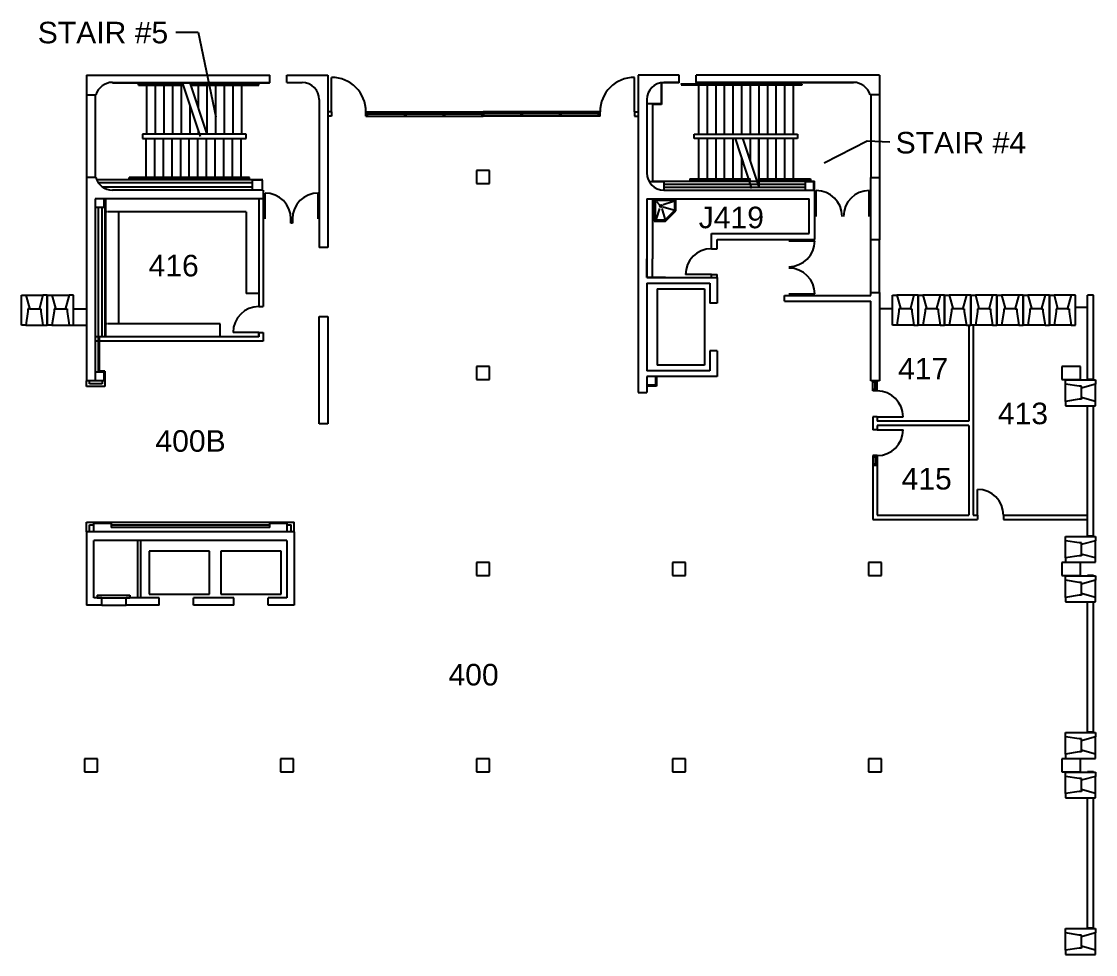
# Model space of a CAD drawing. Header units: inches. Extents: x -196 to 3068, y -5 to 2578.
# Drawn here: x 1573 to 3068, y 1274 to 2573 of the extents above; entities that cross this region are included whole.
import ezdxf

# ---------------------------------------------------------------- set-up
doc = ezdxf.new("R2010")
doc.units = ezdxf.units.IN
doc.header["$MEASUREMENT"] = 0
doc.linetypes.add('SCOT', pattern=[0.15, 0.1, -0.05])
doc.linetypes.add('SCOTT', pattern=[0.04, 0.02, -0.02])
for name, color, linetype in [('A-DOOR', 4, 'Continuous'), ('A-FLOR-HRAL', 4, 'Continuous'), ('A-FLOR-STRS', 4, 'Continuous'), ('A-FLOR-TEXT', 7, 'Continuous'), ('A-FURN', 3, 'Continuous'), ('A-GLAZ', 3, 'Continuous'), ('A-ROOF-OTLN', 6, 'Continuous'), ('A-WALL', 5, 'Continuous'), ('A-WALL-JAMB', 6, 'Continuous'), ('M-EQPM-EVTR', 4, 'Continuous'), ('P-SANR-EQPM', 5, 'Continuous'), ('S-COLS', 6, 'Continuous')]:
    doc.layers.add(name, color=color, linetype=linetype)
doc.styles.get("Standard").update_dxf_attribs({"font": 'arial.ttf'})

msp = doc.modelspace()

# ---------------------------------------------------------------- linework, layer by layer
at = {"layer": 'A-DOOR'}
for p, q in [((2004.3, 2446.7), (2004.3, 2494.7)), ((2426.3, 2446.7), (2426.3, 2494.7)), ((1911.8, 2297.7), (1911.8, 2333.7)), ((1985.8, 2297.7), (1985.8, 2333.7)), ((2679.3, 2301.2), (2679.3, 2337.2)), ((2753.3, 2301.2), (2753.3, 2337.2)), ((2641.3, 2267.2), (2677.3, 2267.2)), ((2533.3, 2220.2), (2497.3, 2220.2)), ((2641.3, 2193.2), (2677.3, 2193.2)), ((1903.3, 2139.7), (1867.3, 2139.7)), ((2764.3, 2022.2), (2800.3, 2022.2)), ((2764.3, 2004.2), (2800.3, 2004.2)), ((2904.1, 1885.2), (2904.1, 1921.2))]:
    msp.add_line(p, q, dxfattribs=at)
for centre, radius, start, end in [((2004.3, 2446.7), 48, 0, 90), ((2426.3, 2446.7), 48, 90, 180), ((1911.8, 2297.7), 36, 0, 90), ((1985.8, 2297.7), 36, 90, 180), ((2679.3, 2301.2), 36, 0, 90), ((2753.3, 2301.2), 36, 90, 180), ((2641.3, 2267.2), 36, 270, 0), ((2533.3, 2220.2), 36, 90, 180), ((2641.3, 2193.2), 36, 0, 90), ((1903.3, 2139.7), 36, 90, 180), ((2764.3, 2022.2), 36, 360, 90), ((2764.3, 2004.2), 36, 270, 0), ((2904.1, 1885.2), 36, 0, 90)]:
    msp.add_arc(centre, radius, start, end, dxfattribs=at)
at = {"layer": 'A-FLOR-HRAL'}
for p, q in [((1735.3, 2484), (1735.3, 2487)), ((1735.3, 2484), (1797.9, 2484)), ((1736.8, 2485.5), (1736.8, 2487)), ((1736.8, 2485.5), (1797.4, 2485.5)), ((1807.9, 2485.5), (1901.8, 2485.5)), ((1808.4, 2484), (1903.3, 2484)), ((1901.8, 2485.5), (1901.8, 2487)), ((1903.3, 2484), (1903.3, 2487)), ((2491.3, 2486.2), (2491.3, 2484.7)), ((2659.3, 2485.5), (2491.3, 2485.5)), ((2659.3, 2484), (2491.3, 2484)), ((2659.3, 2485.5), (2659.3, 2484)), ((1741.3, 2415.7), (1741.3, 2409.7)), ((1885.3, 2415.7), (1741.3, 2415.7)), ((1741.3, 2409.7), (1885.3, 2409.7)), ((1885.3, 2409.7), (1885.3, 2415.7)), ((2509.3, 2415.7), (2653.3, 2415.7)), ((2509.3, 2409.7), (2509.3, 2415.7)), ((2653.3, 2409.7), (2509.3, 2409.7)), ((2653.3, 2415.7), (2653.3, 2409.7)), ((1890.3, 2355.3), (1722.3, 2355.3)), ((1722.3, 2353.8), (1722.3, 2355.3)), ((1890.3, 2353.8), (1722.3, 2353.8)), ((1890.3, 2353.8), (1890.3, 2355.3)), ((2503.3, 2353.3), (2587.8, 2353.3)), ((2503.3, 2353.3), (2503.3, 2350.3)), ((2504.8, 2351.8), (2588.3, 2351.8)), ((2504.8, 2351.8), (2504.8, 2350.3)), ((2598.3, 2353.3), (2671.3, 2353.3)), ((2598.8, 2351.8), (2669.8, 2351.8)), ((2669.8, 2351.8), (2669.8, 2350.3)), ((2671.3, 2353.3), (2671.3, 2350.3))]:
    msp.add_line(p, q, dxfattribs=at)
at = {"layer": 'A-FLOR-STRS'}
for p, q in [((1747.3, 2415.7), (1747.3, 2487.7)), ((1759.3, 2415.7), (1759.3, 2487.7)), ((1771.3, 2415.7), (1771.3, 2487.7)), ((1783.3, 2415.7), (1783.3, 2487.7)), ((1795.3, 2415.7), (1795.3, 2487.7)), ((1821.8, 2412.5), (1796.9, 2487.7)), ((1831.3, 2415.7), (1807.5, 2487.3)), ((1819.3, 2451.9), (1819.3, 2487.7)), ((1831.3, 2415.7), (1831.3, 2487.7)), ((1843.3, 2415.7), (1843.3, 2487.7)), ((1855.3, 2415.7), (1855.3, 2487.7)), ((1867.3, 2415.7), (1867.3, 2487.7)), ((1879.3, 2415.7), (1879.3, 2487.7)), ((2515.3, 2487.7), (2515.3, 2415.7)), ((2527.3, 2487.7), (2527.3, 2415.7)), ((2539.3, 2487.7), (2539.3, 2415.7)), ((2551.3, 2487.7), (2551.3, 2415.7)), ((2563.3, 2487.7), (2563.3, 2415.7)), ((2575.3, 2487.7), (2575.3, 2415.7)), ((2587.3, 2487.7), (2587.3, 2415.7)), ((2599.3, 2487.7), (2599.3, 2415.7)), ((2611.3, 2487.7), (2611.3, 2415.7)), ((2623.3, 2487.7), (2623.3, 2415.7)), ((2635.3, 2487.7), (2635.3, 2415.7)), ((2647.3, 2487.7), (2647.3, 2415.7)), ((1807.3, 2415.7), (1807.3, 2456.3)), ((1746.3, 2352.3), (1746.3, 2409.7)), ((1758.3, 2352.3), (1758.3, 2409.7)), ((1770.3, 2352.3), (1770.3, 2409.7)), ((1782.3, 2352.3), (1782.3, 2409.7)), ((1794.3, 2352.3), (1794.3, 2409.7)), ((1806.3, 2352.3), (1806.3, 2409.7)), ((1818.3, 2352.3), (1818.3, 2409.7)), ((1819.3, 2415.7), (1819.3, 2420.1)), ((1830.3, 2352.3), (1830.3, 2409.7)), ((1842.3, 2352.3), (1842.3, 2409.7)), ((1854.3, 2352.3), (1854.3, 2409.7)), ((1866.3, 2352.3), (1866.3, 2409.7)), ((1878.3, 2352.3), (1878.3, 2409.7)), ((2515.3, 2409.7), (2515.3, 2350.3)), ((2527.3, 2409.7), (2527.3, 2350.3)), ((2539.3, 2409.7), (2539.3, 2350.3)), ((2551.3, 2409.7), (2551.3, 2350.3)), ((2563.3, 2409.7), (2563.3, 2350.3)), ((2589.8, 2340), (2566.7, 2409.7)), ((2599.3, 2343.2), (2577.1, 2409.9)), ((2587.3, 2409.7), (2587.3, 2379.3)), ((2599.3, 2409.7), (2599.3, 2343.2)), ((2599.3, 2343.2), (2599.3, 2408.8)), ((2611.3, 2409.7), (2611.3, 2350.3)), ((2623.3, 2409.7), (2623.3, 2350.3)), ((2635.3, 2409.7), (2635.3, 2350.3)), ((2647.3, 2409.7), (2647.3, 2350.3)), ((2575.3, 2383.7), (2575.3, 2350.3))]:
    msp.add_line(p, q, dxfattribs=at)
at = {"layer": 'A-FLOR-TEXT'}
for p, q in [((1787.5, 2557.8), (1818.6, 2557.8)), ((1818.6, 2557.8), (1843.2, 2439.8)), ((2750.2, 2405.8), (2690.4, 2375.2)), ((2781.8, 2404.7), (2750.2, 2405.8))]:
    msp.add_line(p, q, dxfattribs=at)
at = {"layer": 'A-FURN', "linetype": 'Continuous'}
msp.add_line((1689.5, 2325.2), (1689.5, 2133.2), dxfattribs=at)
at = {"layer": 'A-FURN', "linetype": 'SCOT'}
for p, q in [((1711.3, 2307.7), (1689.5, 2307.7)), ((1711.3, 2151.7), (1689.5, 2151.7))]:
    msp.add_line(p, q, dxfattribs=at)
at = {"layer": 'A-FURN'}
for p, q in [((1722.2, 2307.7), (1693.3, 2307.7)), ((1707.5, 2307.2), (1707.5, 2151.2)), ((1885.3, 2307.7), (1711.3, 2307.7)), ((1885.3, 2307.7), (1885.3, 2193.7)), ((1903.3, 2193.7), (1885.3, 2193.7)), ((1722.2, 2151.7), (1693.3, 2151.7)), ((1849.3, 2151.7), (1711.3, 2151.7)), ((1849.3, 2133.7), (1849.3, 2151.7))]:
    msp.add_line(p, q, dxfattribs=at)
at = {"layer": 'A-GLAZ'}
for p, q in [((1663.3, 2470.2), (1663.3, 2355.2)), ((1675.3, 2470.2), (1675.3, 2355.2)), ((2755.3, 2470.2), (2755.3, 2355.2)), ((2767.3, 2470.2), (2767.3, 2355.2)), ((2052.3, 2446.7), (2215.3, 2446.7)), ((2052.3, 2444), (2215.3, 2444)), ((2052.3, 2440.7), (2215.3, 2440.7)), ((2378.3, 2446.7), (2215.3, 2446.7)), ((2378.3, 2444), (2215.3, 2444)), ((2378.3, 2440.7), (2215.3, 2440.7)), ((2755.3, 2195.3), (2755.3, 2268.7)), ((2767.3, 2195.3), (2767.3, 2268.7)), ((1583.5, 2172.4), (1597.5, 2172.4)), ((1620, 2172.4), (1634, 2172.4)), ((2785.5, 2172.4), (2767.3, 2172.4)), ((2810.5, 2172.4), (2796.5, 2172.4)), ((2847, 2172.4), (2833, 2172.4)), ((2883.5, 2172.4), (2869.5, 2172.4)), ((2920, 2172.4), (2906, 2172.4)), ((2956.5, 2172.4), (2942.5, 2172.4)), ((2993, 2172.4), (2979, 2172.4)), ((3029.5, 2172.4), (3015.5, 2172.4)), ((3057.3, 2174.5), (3040.5, 2174.5)), ((2758.3, 2060.2), (2758.3, 2070.2)), ((2761.3, 2060.2), (2761.3, 2070.2)), ((2764.3, 2060.2), (2764.3, 2070.2)), ((3049, 2048.7), (3049, 2062.7)), ((2758.3, 1966.2), (2758.3, 1956.2)), ((2761.3, 1966.2), (2761.3, 1956.2)), ((2764.3, 1966.2), (2764.3, 1956.2)), ((3049, 1830.7), (3049, 1844.7)), ((3049, 1775.7), (3049, 1789.7)), ((3049, 1557.7), (3049, 1571.7)), ((3049, 1502.7), (3049, 1516.7)), ((3049, 1284.7), (3049, 1298.7))]:
    msp.add_line(p, q, dxfattribs=at)
at = {"layer": 'A-ROOF-OTLN'}
msp.add_line((1684.3, 1760.2), (1718.3, 1760.2), dxfattribs=at)
at = {"layer": 'A-WALL'}
for p, q in [((1663.3, 2497.7), (1663.3, 2470.2)), ((1663.3, 2497.7), (1918.3, 2497.7)), ((1699.3, 2487.7), (1918.3, 2487.7)), ((1699.3, 2487.7), (1699.3, 2487)), ((1699.3, 2487), (1917.8, 2487)), ((1917.8, 2487.7), (1917.8, 2487)), ((1918.3, 2487.7), (1918.3, 2497.7)), ((1942.3, 2497.7), (1999.3, 2497.7)), ((1942.3, 2487.7), (1942.3, 2497.7)), ((1942.3, 2487.7), (1963.3, 2487.7)), ((1999.3, 2497.7), (1999.3, 2257.7)), ((2488.3, 2497.7), (2431.3, 2497.7)), ((2431.3, 2497.7), (2431.3, 2056.2)), ((2463.3, 2487.3), (2463.3, 2457.7)), ((2463.9, 2486.8), (2463.9, 2457)), ((2488.3, 2487.7), (2467.3, 2487.7)), ((2467.3, 2487.7), (2477.3, 2487.7)), ((2487.8, 2487), (2467.3, 2487)), ((2487.8, 2487.7), (2487.8, 2487)), ((2488.3, 2487.7), (2488.3, 2497.7)), ((2512.3, 2487.7), (2512.3, 2497.7)), ((2767.3, 2497.7), (2512.3, 2497.7)), ((2731.3, 2487.7), (2512.3, 2487.7)), ((2512.8, 2487), (2512.8, 2487.7)), ((2731.3, 2487), (2512.8, 2487)), ((2731.3, 2487), (2731.3, 2487.7)), ((2767.3, 2497.7), (2767.3, 2470.2)), ((1663.3, 2470.2), (1676.2, 2470.2)), ((2767.3, 2470.2), (2754.4, 2470.2)), ((1987.3, 2463.7), (1987.3, 2257.7)), ((2443.3, 2463.7), (2443.3, 2361.7)), ((2463.3, 2457.7), (2443.3, 2457.7)), ((2451.3, 2457.7), (2451.3, 2349.7)), ((2463.9, 2457), (2451.9, 2457)), ((1663.3, 2355.2), (1663.3, 2072.2)), ((1676.2, 2355.2), (1663.3, 2355.2)), ((1908.8, 2352.3), (1677.2, 2352.3)), ((1908.2, 2351.7), (1894.2, 2351.7)), ((1894.2, 2337.7), (1894.2, 2351.7)), ((1908.2, 2337.7), (1908.2, 2351.7)), ((2446.5, 2349.7), (2467.3, 2349.7)), ((2452.8, 2350.3), (2676.8, 2350.3)), ((2467.3, 2349.7), (2467.3, 2337.7)), ((2664.2, 2349.7), (2676.2, 2349.7)), ((2664.2, 2337.7), (2664.2, 2349.7)), ((2676.2, 2337.7), (2676.2, 2349.7)), ((2676.8, 2337.7), (2676.8, 2350.3)), ((2755.3, 2268.7), (2755.3, 2355.2)), ((2755.3, 2355.2), (2767.3, 2355.2)), ((2767.3, 2355.2), (2767.3, 2268.7)), ((1894.2, 2348), (1679.5, 2348)), ((1894.2, 2341.7), (1686, 2341.7)), ((1909.3, 2337.7), (1699.3, 2337.7)), ((1909.3, 2337.7), (1909.3, 2325.7)), ((2467.3, 2346), (2664.2, 2346)), ((2467.3, 2341.7), (2664.2, 2341.7)), ((2467.3, 2337.7), (2677.3, 2337.7)), ((2677.3, 2269.2), (2677.3, 2337.7)), ((1675.3, 2325.7), (1675.3, 2072.2)), ((1909.3, 2325.7), (1675.3, 2325.7)), ((1687.3, 2325.7), (1687.3, 2313.7)), ((1688.8, 2325.7), (1688.8, 2133.7)), ((1903.3, 2325.7), (1903.3, 2175.7)), ((1909.3, 2325.7), (1909.3, 2175.7)), ((2443.3, 2325.7), (2443.3, 2216.2)), ((2443.3, 2325.7), (2669.3, 2325.7)), ((2451.3, 2325.7), (2451.3, 2242.2)), ((2669.3, 2277.2), (2669.3, 2325.7)), ((1687.3, 2313.7), (1675.3, 2313.7)), ((1679.3, 2313.7), (1679.3, 2084.2)), ((1684.5, 2313.7), (1684.5, 2133.7)), ((2533.3, 2277.2), (2669.3, 2277.2)), ((2533.3, 2256.2), (2533.3, 2277.2)), ((2541.3, 2269.2), (2677.3, 2269.2)), ((2541.3, 2256.2), (2541.3, 2269.2)), ((2767.3, 2268.7), (2755.3, 2268.7)), ((1999.3, 2257.7), (1987.3, 2257.7)), ((2533.3, 2256.2), (2541.3, 2256.2)), ((2443.3, 2216.2), (2443.3, 2242.2)), ((2451.3, 2216.2), (2451.3, 2242.2)), ((2443.3, 2216.2), (2541.3, 2216.2)), ((2469.3, 2216.2), (2443.3, 2216.2)), ((2533.3, 2216.2), (2533.3, 2220.2)), ((2533.3, 2220.2), (2541.3, 2220.2)), ((2541.3, 2216.2), (2541.3, 2220.2)), ((2541.3, 2216.2), (2541.3, 2180.2)), ((2443.3, 2208.2), (2443.3, 2086.2)), ((2443.3, 2208.2), (2531.3, 2208.2)), ((2531.3, 2208.2), (2531.3, 2180.2)), ((1572.5, 2191.7), (1578.5, 2191.7)), ((1572.5, 2149.7), (1572.5, 2191.7)), ((1578.5, 2191.7), (1583.5, 2173.4)), ((1578.5, 2191.7), (1602.5, 2191.7)), ((1602.5, 2191.7), (1597.5, 2173.4)), ((1608.5, 2191.7), (1602.5, 2191.7)), ((1608.5, 2149.7), (1608.5, 2191.7)), ((1609, 2191.7), (1615, 2191.7)), ((1609, 2149.7), (1609, 2191.7)), ((1615, 2191.7), (1620, 2173.4)), ((1615, 2191.7), (1639, 2191.7)), ((1639, 2191.7), (1634, 2173.4)), ((1645, 2191.7), (1639, 2191.7)), ((1645, 2149.7), (1645, 2191.7)), ((2635.3, 2183.2), (2635.3, 2191.2)), ((2635.3, 2191.2), (2755.3, 2191.2)), ((2755.3, 2191.2), (2755.3, 2195.3)), ((2755.3, 2195.3), (2767.3, 2195.3)), ((2767.3, 2195.3), (2767.3, 2072.2)), ((2785.5, 2191.7), (2791.5, 2191.7)), ((2785.5, 2149.7), (2785.5, 2191.7)), ((2815.5, 2191.7), (2791.5, 2191.7)), ((2791.5, 2191.7), (2796.5, 2173.4)), ((2815.5, 2191.7), (2810.5, 2173.4)), ((2821.5, 2191.7), (2815.5, 2191.7)), ((2821.5, 2149.7), (2821.5, 2191.7)), ((2822, 2191.7), (2828, 2191.7)), ((2822, 2149.7), (2822, 2191.7)), ((2852, 2191.7), (2828, 2191.7)), ((2828, 2191.7), (2833, 2173.4)), ((2852, 2191.7), (2847, 2173.4)), ((2858, 2191.7), (2852, 2191.7)), ((2858, 2149.7), (2858, 2191.7)), ((2858.5, 2191.7), (2864.5, 2191.7)), ((2858.5, 2149.7), (2858.5, 2191.7)), ((2888.5, 2191.7), (2864.5, 2191.7)), ((2864.5, 2191.7), (2869.5, 2173.4)), ((2888.5, 2191.7), (2883.5, 2173.4)), ((2894.5, 2191.7), (2888.5, 2191.7)), ((2894.5, 2149.7), (2894.5, 2191.7)), ((2895, 2191.7), (2901, 2191.7)), ((2895, 2149.7), (2895, 2191.7)), ((2925, 2191.7), (2901, 2191.7)), ((2901, 2191.7), (2906, 2173.4)), ((2925, 2191.7), (2920, 2173.4)), ((2931, 2191.7), (2925, 2191.7)), ((2931, 2149.7), (2931, 2191.7)), ((2931.5, 2191.7), (2937.5, 2191.7)), ((2931.5, 2149.7), (2931.5, 2191.7)), ((2961.5, 2191.7), (2937.5, 2191.7)), ((2937.5, 2191.7), (2942.5, 2173.4)), ((2961.5, 2191.7), (2956.5, 2173.4)), ((2967.5, 2191.7), (2961.5, 2191.7)), ((2967.5, 2149.7), (2967.5, 2191.7)), ((2968, 2191.7), (2974, 2191.7)), ((2968, 2149.7), (2968, 2191.7)), ((2998, 2191.7), (2974, 2191.7)), ((2974, 2191.7), (2979, 2173.4)), ((2998, 2191.7), (2993, 2173.4)), ((3004, 2191.7), (2998, 2191.7)), ((3004, 2149.7), (3004, 2191.7)), ((3004.5, 2149.7), (3004.5, 2191.7)), ((3004.5, 2191.7), (3010.5, 2191.7)), ((3010.5, 2191.7), (3015.5, 2173.4)), ((3034.5, 2191.7), (3010.5, 2191.7)), ((3034.5, 2191.7), (3029.5, 2173.4)), ((3040.5, 2191.7), (3034.5, 2191.7)), ((3040.5, 2149.7), (3040.5, 2191.7)), ((3065.3, 2191.7), (3057.3, 2191.7)), ((3057.3, 2074.2), (3057.3, 2191.7)), ((3065.3, 2074.2), (3065.3, 2191.7)), ((1581.5, 2169), (1578.5, 2149.7)), ((1583.5, 2172.4), (1581.5, 2172.4)), ((1581.5, 2172.4), (1581.5, 2169)), ((1583.5, 2173.4), (1583.5, 2172.4)), ((1597.5, 2173.4), (1597.5, 2172.4)), ((1597.5, 2172.4), (1599.5, 2172.4)), ((1599.5, 2172.4), (1599.5, 2169)), ((1599.5, 2169), (1602.5, 2149.7)), ((1618, 2169), (1615, 2149.7)), ((1620, 2172.4), (1618, 2172.4)), ((1618, 2172.4), (1618, 2169)), ((1620, 2173.4), (1620, 2172.4)), ((1634, 2173.4), (1634, 2172.4)), ((1634, 2172.4), (1636, 2172.4)), ((1636, 2172.4), (1636, 2169)), ((1636, 2169), (1639, 2149.7)), ((1645, 2172.4), (1663.3, 2172.4)), ((1903.3, 2175.7), (1909.3, 2175.7)), ((2541.3, 2180.2), (2531.3, 2180.2)), ((2635.3, 2183.2), (2755.3, 2183.2)), ((2755.3, 2072.2), (2755.3, 2183.2)), ((2794.5, 2169), (2791.5, 2149.7)), ((2796.5, 2172.4), (2794.5, 2172.4)), ((2794.5, 2172.4), (2794.5, 2169)), ((2796.5, 2173.4), (2796.5, 2172.4)), ((2810.5, 2173.4), (2810.5, 2172.4)), ((2810.5, 2172.4), (2812.5, 2172.4)), ((2812.5, 2172.4), (2812.5, 2169)), ((2812.5, 2169), (2815.5, 2149.7)), ((2831, 2169), (2828, 2149.7)), ((2833, 2172.4), (2831, 2172.4)), ((2831, 2172.4), (2831, 2169)), ((2833, 2173.4), (2833, 2172.4)), ((2847, 2173.4), (2847, 2172.4)), ((2847, 2172.4), (2849, 2172.4)), ((2849, 2172.4), (2849, 2169)), ((2849, 2169), (2852, 2149.7)), ((2867.5, 2169), (2864.5, 2149.7)), ((2869.5, 2172.4), (2867.5, 2172.4)), ((2867.5, 2172.4), (2867.5, 2169)), ((2869.5, 2173.4), (2869.5, 2172.4)), ((2883.5, 2173.4), (2883.5, 2172.4)), ((2883.5, 2172.4), (2885.5, 2172.4)), ((2885.5, 2172.4), (2885.5, 2169)), ((2885.5, 2169), (2888.5, 2149.7)), ((2904, 2169), (2901, 2149.7)), ((2906, 2172.4), (2904, 2172.4)), ((2904, 2172.4), (2904, 2169)), ((2906, 2173.4), (2906, 2172.4)), ((2920, 2173.4), (2920, 2172.4)), ((2920, 2172.4), (2922, 2172.4)), ((2922, 2172.4), (2922, 2169)), ((2922, 2169), (2925, 2149.7)), ((2940.5, 2169), (2937.5, 2149.7)), ((2942.5, 2172.4), (2940.5, 2172.4)), ((2940.5, 2172.4), (2940.5, 2169)), ((2942.5, 2173.4), (2942.5, 2172.4)), ((2956.5, 2173.4), (2956.5, 2172.4)), ((2956.5, 2172.4), (2958.5, 2172.4)), ((2958.5, 2172.4), (2958.5, 2169)), ((2958.5, 2169), (2961.5, 2149.7)), ((2977, 2169), (2974, 2149.7)), ((2979, 2172.4), (2977, 2172.4)), ((2977, 2172.4), (2977, 2169)), ((2979, 2173.4), (2979, 2172.4)), ((2993, 2173.4), (2993, 2172.4)), ((2993, 2172.4), (2995, 2172.4)), ((2995, 2172.4), (2995, 2169)), ((2995, 2169), (2998, 2149.7)), ((3013.5, 2169), (3010.5, 2149.7)), ((3013.5, 2172.4), (3013.5, 2169)), ((3015.5, 2172.4), (3013.5, 2172.4)), ((3015.5, 2173.4), (3015.5, 2172.4)), ((3029.5, 2173.4), (3029.5, 2172.4)), ((3029.5, 2172.4), (3031.5, 2172.4)), ((3031.5, 2172.4), (3031.5, 2169)), ((3031.5, 2169), (3034.5, 2149.7)), ((1987.3, 2012.2), (1987.3, 2161.7)), ((1987.3, 2161.7), (1999.3, 2161.7)), ((1999.3, 2161.7), (1999.3, 2012.2)), ((1578.5, 2149.7), (1572.5, 2149.7)), ((1578.5, 2149.7), (1602.5, 2149.7)), ((1602.5, 2149.7), (1608.5, 2149.7)), ((1615, 2149.7), (1609, 2149.7)), ((1615, 2149.7), (1639, 2149.7)), ((1639, 2149.7), (1645, 2149.7)), ((1645, 2149.7), (1663.3, 2149.7)), ((1903.3, 2139.7), (1903.3, 2133.7)), ((1903.3, 2139.7), (1909.3, 2139.7)), ((1903.3, 2133.7), (1903.3, 2139.7)), ((1909.3, 2139.7), (1909.3, 2127.7)), ((2791.5, 2149.7), (2785.5, 2149.7)), ((2815.5, 2149.7), (2791.5, 2149.7)), ((2815.5, 2149.7), (2821.5, 2149.7)), ((2828, 2149.7), (2822, 2149.7)), ((2852, 2149.7), (2828, 2149.7)), ((2852, 2149.7), (2858, 2149.7)), ((2864.5, 2149.7), (2858.5, 2149.7)), ((2888.5, 2149.7), (2864.5, 2149.7)), ((2888.5, 2149.7), (2894.5, 2149.7)), ((2892.1, 2149.7), (2892.1, 2016.2)), ((2901, 2149.7), (2895, 2149.7)), ((2898.1, 2149.7), (2898.1, 1885.2)), ((2925, 2149.7), (2901, 2149.7)), ((2925, 2149.7), (2931, 2149.7)), ((2937.5, 2149.7), (2931.5, 2149.7)), ((2961.5, 2149.7), (2937.5, 2149.7)), ((2961.5, 2149.7), (2967.5, 2149.7)), ((2974, 2149.7), (2968, 2149.7)), ((2998, 2149.7), (2974, 2149.7)), ((2998, 2149.7), (3004, 2149.7)), ((3010.5, 2149.7), (3004.5, 2149.7)), ((3034.5, 2149.7), (3010.5, 2149.7)), ((3034.5, 2149.7), (3040.5, 2149.7)), ((1903.3, 2133.7), (1680.8, 2133.7)), ((1680.8, 2133.7), (1680.8, 2085.7)), ((1909.3, 2127.7), (1680.8, 2127.7)), ((2541.3, 2114.2), (2531.3, 2114.2)), ((2531.3, 2114.2), (2531.3, 2086.2)), ((2541.3, 2114.2), (2541.3, 2078.2)), ((1687.3, 2084.2), (1675.3, 2084.2)), ((1688.8, 2085.7), (1680.8, 2085.7)), ((1687.3, 2084.2), (1687.3, 2072.2)), ((1688.8, 2085.7), (1688.8, 2064.2)), ((2531.3, 2086.2), (2443.3, 2086.2)), ((1687.3, 2072.2), (1663.3, 2072.2)), ((1663.3, 2064.2), (1663.3, 2072.2)), ((1688.8, 2064.2), (1663.3, 2064.2)), ((1667.3, 2068.2), (1667.3, 2072.2)), ((1684.8, 2068.2), (1667.3, 2068.2)), ((1684.8, 2072.2), (1684.8, 2068.2)), ((2443.3, 2078.2), (2443.3, 2056.2)), ((2541.3, 2078.2), (2443.3, 2078.2)), ((2455.3, 2066.2), (2443.3, 2066.2)), ((2456.8, 2064.7), (2443.3, 2064.7)), ((2455.3, 2078.2), (2455.3, 2066.2)), ((2456.8, 2078.2), (2456.8, 2064.7)), ((2767.3, 2072.2), (2755.3, 2072.2)), ((3026.3, 2067.7), (3026.3, 2073.7)), ((3026.3, 2073.7), (3068.3, 2073.7)), ((3045.6, 2064.7), (3026.3, 2067.7)), ((3026.3, 2043.7), (3026.3, 2067.7)), ((3049, 2064.7), (3045.6, 2064.7)), ((3049, 2062.7), (3049, 2064.7)), ((3068.3, 2067.7), (3050, 2062.7)), ((3065.3, 2074.2), (3057.3, 2074.2)), ((3068.3, 2073.7), (3068.3, 2067.7)), ((3068.3, 2043.7), (3068.3, 2067.7)), ((2431.3, 2056.2), (2443.3, 2056.2)), ((3050, 2062.7), (3049, 2062.7)), ((3045.6, 2046.7), (3026.3, 2043.7)), ((3026.3, 2043.7), (3026.3, 2037.7)), ((3026.3, 2037.7), (3068.3, 2037.7)), ((3049, 2046.7), (3045.6, 2046.7)), ((3049, 2048.7), (3049, 2046.7)), ((3050, 2048.7), (3049, 2048.7)), ((3068.3, 2043.7), (3050, 2048.7)), ((3057.3, 1856.2), (3057.3, 2037.2)), ((3065.3, 2037.2), (3057.3, 2037.2)), ((3065.3, 1856.2), (3065.3, 2037.2)), ((3068.3, 2037.7), (3068.3, 2043.7)), ((2764.3, 2022.2), (2758.3, 2022.2)), ((2758.3, 2022.2), (2758.3, 2004.2)), ((2764.3, 2022.2), (2764.3, 2016.2)), ((1999.3, 2012.2), (1987.3, 2012.2)), ((2892.1, 2016.2), (2764.3, 2016.2)), ((2764.3, 2010.2), (2764.3, 2004.2)), ((2892.1, 2010.2), (2764.3, 2010.2)), ((2892.1, 2010.2), (2892.1, 1885.2)), ((2764.3, 2004.2), (2758.3, 2004.2)), ((2758.3, 1954.2), (2758.3, 1879.2)), ((2764.3, 1954.2), (2764.3, 1885.2)), ((2764.3, 1885.2), (2892.1, 1885.2)), ((2898.1, 1885.2), (2904.1, 1885.2)), ((2904.1, 1885.2), (2904.1, 1879.2)), ((2940.1, 1885.2), (2940.1, 1879.2)), ((2940.1, 1885.2), (2954.1, 1885.2)), ((2954.1, 1885.2), (3057.3, 1885.2)), ((1663.3, 1862.2), (1663.3, 1875.7)), ((1663.3, 1875.7), (1952.3, 1875.7)), ((1667.3, 1862.2), (1667.3, 1871.7)), ((1667.3, 1871.7), (1673.3, 1871.7)), ((1673.3, 1862.2), (1673.3, 1874.2)), ((1673.3, 1874.2), (1697.3, 1874.2)), ((1697.3, 1874.2), (1697.3, 1868.2)), ((1697.3, 1871.7), (1918.3, 1871.7)), ((1918.3, 1868.2), (1918.3, 1874.2)), ((1918.3, 1874.2), (1942.3, 1874.2)), ((1942.3, 1874.2), (1942.3, 1862.2)), ((1942.3, 1871.7), (1948.3, 1871.7)), ((1948.3, 1862.2), (1948.3, 1871.7)), ((1952.3, 1862.2), (1952.3, 1875.7)), ((2758.3, 1879.2), (2904.1, 1879.2)), ((2940.1, 1879.2), (3057.3, 1879.2)), ((1952.3, 1862.2), (1663.3, 1862.2)), ((1663.3, 1862.2), (1663.3, 1760.2)), ((1918.3, 1868.2), (1697.3, 1868.2)), ((1952.3, 1862.2), (1952.3, 1760.2)), ((3026.3, 1855.7), (3068.3, 1855.7)), ((3026.3, 1849.7), (3026.3, 1855.7)), ((3065.3, 1856.2), (3057.3, 1856.2)), ((3068.3, 1855.7), (3068.3, 1849.7)), ((1673.3, 1770.2), (1673.3, 1850.2)), ((1942.3, 1850.2), (1673.3, 1850.2)), ((1734.3, 1850.2), (1734.3, 1770.2)), ((1738.3, 1850.2), (1738.3, 1770.2)), ((1942.3, 1850.2), (1942.3, 1770.2)), ((3026.3, 1825.7), (3026.3, 1849.7)), ((3045.6, 1846.7), (3026.3, 1849.7)), ((3049, 1846.7), (3045.6, 1846.7)), ((3049, 1844.7), (3049, 1846.7)), ((3050, 1844.7), (3049, 1844.7)), ((3068.3, 1849.7), (3050, 1844.7)), ((3068.3, 1825.7), (3068.3, 1849.7)), ((3045.6, 1828.7), (3026.3, 1825.7)), ((3026.3, 1825.7), (3026.3, 1819.7)), ((3049, 1828.7), (3045.6, 1828.7)), ((3050, 1830.7), (3049, 1830.7)), ((3049, 1830.7), (3049, 1828.7)), ((3068.3, 1825.7), (3050, 1830.7)), ((3068.3, 1819.7), (3068.3, 1825.7)), ((3026.3, 1819.7), (3068.3, 1819.7)), ((3026.3, 1800.7), (3068.3, 1800.7)), ((3026.3, 1794.7), (3026.3, 1800.7)), ((3065.3, 1801.2), (3057.3, 1801.2)), ((3068.3, 1800.7), (3068.3, 1794.7)), ((3026.3, 1770.7), (3026.3, 1794.7)), ((3045.6, 1791.7), (3026.3, 1794.7)), ((3049, 1791.7), (3045.6, 1791.7)), ((3049, 1789.7), (3049, 1791.7)), ((3050, 1789.7), (3049, 1789.7)), ((3068.3, 1794.7), (3050, 1789.7)), ((3068.3, 1770.7), (3068.3, 1794.7)), ((1684.3, 1770.2), (1673.3, 1770.2)), ((1678.1, 1773.9), (1723.3, 1773.9)), ((1678.1, 1773.9), (1678.1, 1770.2)), ((1678.1, 1770.2), (1723.3, 1770.2)), ((1684.3, 1760.2), (1684.3, 1770.2)), ((1764.3, 1770.2), (1718.3, 1770.2)), ((1718.3, 1760.2), (1718.3, 1770.2)), ((1723.3, 1773.9), (1723.3, 1770.2)), ((1764.3, 1760.2), (1764.3, 1770.2)), ((1868.3, 1770.2), (1812.3, 1770.2)), ((1812.3, 1760.2), (1812.3, 1770.2)), ((1868.3, 1760.2), (1868.3, 1770.2)), ((1942.3, 1770.2), (1916.3, 1770.2)), ((1916.3, 1760.2), (1916.3, 1770.2)), ((3045.6, 1773.7), (3026.3, 1770.7)), ((3026.3, 1770.7), (3026.3, 1764.7)), ((3049, 1773.7), (3045.6, 1773.7)), ((3050, 1775.7), (3049, 1775.7)), ((3049, 1775.7), (3049, 1773.7)), ((3068.3, 1770.7), (3050, 1775.7)), ((3068.3, 1764.7), (3068.3, 1770.7)), ((1684.3, 1760.2), (1663.3, 1760.2)), ((1764.3, 1760.2), (1718.3, 1760.2)), ((1868.3, 1760.2), (1812.3, 1760.2)), ((1952.3, 1760.2), (1916.3, 1760.2)), ((3026.3, 1764.7), (3068.3, 1764.7)), ((3065.3, 1764.2), (3057.3, 1764.2)), ((3057.3, 1583.2), (3057.3, 1764.2)), ((3065.3, 1583.2), (3065.3, 1764.2)), ((3026.3, 1576.7), (3026.3, 1582.7)), ((3026.3, 1582.7), (3068.3, 1582.7)), ((3045.6, 1573.7), (3026.3, 1576.7)), ((3026.3, 1552.7), (3026.3, 1576.7)), ((3049, 1573.7), (3045.6, 1573.7)), ((3049, 1571.7), (3049, 1573.7)), ((3050, 1571.7), (3049, 1571.7)), ((3068.3, 1576.7), (3050, 1571.7)), ((3065.3, 1583.2), (3057.3, 1583.2)), ((3068.3, 1582.7), (3068.3, 1576.7)), ((3068.3, 1552.7), (3068.3, 1576.7)), ((3045.6, 1555.7), (3026.3, 1552.7)), ((3049, 1555.7), (3045.6, 1555.7)), ((3049, 1557.7), (3049, 1555.7)), ((3050, 1557.7), (3049, 1557.7)), ((3068.3, 1552.7), (3050, 1557.7)), ((3026.3, 1552.7), (3026.3, 1546.7)), ((3026.3, 1546.7), (3068.3, 1546.7)), ((3068.3, 1546.7), (3068.3, 1552.7)), ((3026.3, 1527.7), (3068.3, 1527.7)), ((3026.3, 1521.7), (3026.3, 1527.7)), ((3065.3, 1528.2), (3057.3, 1528.2)), ((3068.3, 1527.7), (3068.3, 1521.7)), ((3026.3, 1497.7), (3026.3, 1521.7)), ((3045.6, 1518.7), (3026.3, 1521.7)), ((3049, 1518.7), (3045.6, 1518.7)), ((3049, 1516.7), (3049, 1518.7)), ((3050, 1516.7), (3049, 1516.7)), ((3068.3, 1521.7), (3050, 1516.7)), ((3068.3, 1497.7), (3068.3, 1521.7)), ((3045.6, 1500.7), (3026.3, 1497.7)), ((3026.3, 1497.7), (3026.3, 1491.7)), ((3049, 1500.7), (3045.6, 1500.7)), ((3050, 1502.7), (3049, 1502.7)), ((3049, 1502.7), (3049, 1500.7)), ((3068.3, 1497.7), (3050, 1502.7)), ((3068.3, 1491.7), (3068.3, 1497.7)), ((3026.3, 1491.7), (3068.3, 1491.7)), ((3065.3, 1491.2), (3057.3, 1491.2)), ((3057.3, 1310.2), (3057.3, 1491.2)), ((3065.3, 1310.2), (3065.3, 1491.2)), ((3026.3, 1303.7), (3026.3, 1309.7)), ((3026.3, 1309.7), (3068.3, 1309.7)), ((3045.6, 1300.7), (3026.3, 1303.7)), ((3026.3, 1279.7), (3026.3, 1303.7)), ((3068.3, 1303.7), (3050, 1298.7)), ((3065.3, 1310.2), (3057.3, 1310.2)), ((3068.3, 1309.7), (3068.3, 1303.7)), ((3068.3, 1279.7), (3068.3, 1303.7)), ((3049, 1300.7), (3045.6, 1300.7)), ((3049, 1298.7), (3049, 1300.7)), ((3050, 1298.7), (3049, 1298.7)), ((3045.6, 1282.7), (3026.3, 1279.7)), ((3026.3, 1279.7), (3026.3, 1273.7)), ((3026.3, 1273.7), (3068.3, 1273.7)), ((3049, 1282.7), (3045.6, 1282.7)), ((3049, 1284.7), (3049, 1282.7)), ((3050, 1284.7), (3049, 1284.7)), ((3068.3, 1279.7), (3050, 1284.7)), ((3068.3, 1273.7), (3068.3, 1279.7))]:
    msp.add_line(p, q, dxfattribs=at)
at = {"layer": 'A-WALL', "linetype": 'SCOTT'}
for p, q in [((1680.8, 2133.7), (1675.3, 2133.7)), ((1680.8, 2127.7), (1675.3, 2127.7))]:
    msp.add_line(p, q, dxfattribs=at)
at = {"layer": 'A-WALL'}
for centre, radius, start, end in [((1699.3, 2463.7), 24, 90, 164.2861), ((1963.3, 2463.7), 24, 0, 90), ((2467.3, 2463.7), 24, 90, 180), ((2467.3, 2463.7), 23.4, 90, 98.3017), ((2731.3, 2463.7), 24, 15.7139, 90), ((1699.3, 2361.7), 24, 195.7139, 270), ((2467.3, 2361.7), 24, 180, 270)]:
    msp.add_arc(centre, radius, start, end, dxfattribs=at)
at = {"layer": 'A-WALL-JAMB'}
for p, q in [((2004.3, 2446.7), (1999.3, 2446.7)), ((2004.3, 2440.7), (1999.3, 2440.7)), ((2004.3, 2446.7), (2004.3, 2440.7)), ((2052.3, 2440.7), (2052.3, 2446.7)), ((2054.3, 2440.7), (2054.3, 2446.7)), ((2106.3, 2440.7), (2106.3, 2446.7)), ((2108.3, 2440.7), (2108.3, 2446.7)), ((2160.3, 2440.7), (2160.3, 2446.7)), ((2162.3, 2440.7), (2162.3, 2446.7)), ((2214.3, 2440.7), (2214.3, 2446.7)), ((2216.3, 2440.7), (2216.3, 2446.7)), ((2268.3, 2440.7), (2268.3, 2446.7)), ((2270.3, 2440.7), (2270.3, 2446.7)), ((2322.3, 2440.7), (2322.3, 2446.7)), ((2324.3, 2440.7), (2324.3, 2446.7)), ((2376.3, 2440.7), (2376.3, 2446.7)), ((2378.3, 2440.7), (2378.3, 2446.7)), ((2426.3, 2446.7), (2431.3, 2446.7)), ((2426.3, 2446.7), (2426.3, 2440.7)), ((2426.3, 2440.7), (2431.3, 2440.7)), ((1947.6, 2297.4), (1949.8, 2297.4)), ((1947.6, 2291.7), (1947.6, 2297.4)), ((1949.8, 2291.7), (1947.6, 2291.7)), ((1949.8, 2297.4), (1949.8, 2291.7)), ((2758.3, 2070.2), (2758.3, 2072.2)), ((2764.3, 2070.2), (2758.3, 2070.2)), ((2764.3, 2070.2), (2764.3, 2072.2)), ((2764.3, 2060.2), (2758.3, 2060.2)), ((2758.3, 2058.2), (2758.3, 2060.2)), ((2764.3, 2058.2), (2758.3, 2058.2)), ((2764.3, 2058.2), (2764.3, 2060.2)), ((2764.3, 1968.2), (2758.3, 1968.2)), ((2758.3, 1968.2), (2758.3, 1966.2)), ((2764.3, 1966.2), (2758.3, 1966.2)), ((2764.3, 1968.2), (2764.3, 1966.2)), ((2764.3, 1956.2), (2758.3, 1956.2)), ((2758.3, 1956.2), (2758.3, 1954.2)), ((2764.3, 1954.2), (2758.3, 1954.2)), ((2764.3, 1956.2), (2764.3, 1954.2))]:
    msp.add_line(p, q, dxfattribs=at)
at = {"layer": 'M-EQPM-EVTR'}
for p, q in [((2457.8, 2200.2), (2523.8, 2200.2)), ((2457.8, 2200.2), (2457.8, 2094.2)), ((2523.8, 2200.2), (2523.8, 2094.2)), ((2523.8, 2094.2), (2457.8, 2094.2)), ((1750.3, 1835.2), (1750.3, 1775.2)), ((1834.3, 1835.2), (1750.3, 1835.2)), ((1834.3, 1775.2), (1834.3, 1835.2)), ((1934.3, 1835.2), (1850.3, 1835.2)), ((1850.3, 1835.2), (1850.3, 1775.2)), ((1934.3, 1775.2), (1934.3, 1835.2)), ((1750.3, 1775.2), (1834.3, 1775.2)), ((1850.3, 1775.2), (1934.3, 1775.2))]:
    msp.add_line(p, q, dxfattribs=at)
at = {"layer": 'P-SANR-EQPM'}
for p, q in [((2453.6, 2325.1), (2453.6, 2294.7)), ((2484, 2325.1), (2453.6, 2325.1)), ((2454.4, 2324.3), (2483.2, 2324.3)), ((2454.4, 2295.5), (2454.4, 2324.3)), ((2482.4, 2323.5), (2455.2, 2323.5)), ((2455.2, 2323.5), (2455.2, 2296.3)), ((2456.8, 2321.9), (2460.8, 2317.9)), ((2480.8, 2321.9), (2466.4, 2317.1)), ((2482.4, 2309.9), (2482.4, 2323.5)), ((2483.2, 2324.3), (2483.2, 2309.9)), ((2484, 2309.1), (2484, 2325.1)), ((2456.8, 2297.9), (2461.6, 2312.3)), ((2468.8, 2297.9), (2464.8, 2312.3)), ((2480.8, 2309.9), (2466.4, 2313.9)), ((2468.8, 2296.3), (2482.4, 2309.9)), ((2469.6, 2294.7), (2484, 2309.1)), ((2483.2, 2309.9), (2482.4, 2309.9)), ((2453.6, 2294.7), (2469.6, 2294.7)), ((2468.8, 2295.5), (2454.4, 2295.5)), ((2455.2, 2296.3), (2468.8, 2296.3)), ((2468.8, 2296.3), (2468.8, 2295.5))]:
    msp.add_line(p, q, dxfattribs=at)
msp.add_circle((2463.2, 2315.5), 1.6, dxfattribs=at)
at = {"layer": 'S-COLS'}
for p, q in [((2206.3, 2365.2), (2206.3, 2347.2)), ((2224.3, 2365.2), (2206.3, 2365.2)), ((2224.3, 2347.2), (2224.3, 2365.2)), ((2206.3, 2347.2), (2224.3, 2347.2)), ((2206.3, 2092.2), (2206.3, 2074.2)), ((2224.3, 2092.2), (2206.3, 2092.2)), ((2224.3, 2074.2), (2224.3, 2092.2)), ((3021.3, 2092.2), (3021.3, 2074.2)), ((3047.3, 2092.2), (3021.3, 2092.2)), ((3047.3, 2074.2), (3047.3, 2092.2)), ((2206.3, 2074.2), (2224.3, 2074.2)), ((3021.3, 2074.2), (3047.3, 2074.2)), ((2206.3, 1819.2), (2206.3, 1801.2)), ((2224.3, 1819.2), (2206.3, 1819.2)), ((2224.3, 1801.2), (2224.3, 1819.2)), ((2479.3, 1819.2), (2479.3, 1801.2)), ((2497.3, 1819.2), (2479.3, 1819.2)), ((2497.3, 1801.2), (2497.3, 1819.2)), ((2752.3, 1819.2), (2752.3, 1801.2)), ((2770.3, 1819.2), (2752.3, 1819.2)), ((2770.3, 1801.2), (2770.3, 1819.2)), ((3021.3, 1819.2), (3021.3, 1801.2)), ((3047.3, 1819.2), (3021.3, 1819.2)), ((3047.3, 1801.2), (3047.3, 1819.2)), ((2206.3, 1801.2), (2224.3, 1801.2)), ((2479.3, 1801.2), (2497.3, 1801.2)), ((2752.3, 1801.2), (2770.3, 1801.2)), ((3021.3, 1801.2), (3047.3, 1801.2)), ((1660.3, 1546.2), (1660.3, 1528.2)), ((1678.3, 1546.2), (1660.3, 1546.2)), ((1678.3, 1528.2), (1678.3, 1546.2)), ((1933.3, 1546.2), (1933.3, 1528.2)), ((1951.3, 1546.2), (1933.3, 1546.2)), ((1951.3, 1528.2), (1951.3, 1546.2)), ((2206.3, 1546.2), (2206.3, 1528.2)), ((2224.3, 1546.2), (2206.3, 1546.2)), ((2224.3, 1528.2), (2224.3, 1546.2)), ((2479.3, 1546.2), (2479.3, 1528.2)), ((2497.3, 1546.2), (2479.3, 1546.2)), ((2497.3, 1528.2), (2497.3, 1546.2)), ((2752.3, 1546.2), (2752.3, 1528.2)), ((2770.3, 1546.2), (2752.3, 1546.2)), ((2770.3, 1528.2), (2770.3, 1546.2)), ((3021.3, 1546.2), (3021.3, 1528.2)), ((3047.3, 1546.2), (3021.3, 1546.2)), ((3047.3, 1528.2), (3047.3, 1546.2)), ((1660.3, 1528.2), (1678.3, 1528.2)), ((1933.3, 1528.2), (1951.3, 1528.2)), ((2206.3, 1528.2), (2224.3, 1528.2)), ((2479.3, 1528.2), (2497.3, 1528.2)), ((2752.3, 1528.2), (2770.3, 1528.2)), ((3021.3, 1528.2), (3047.3, 1528.2))]:
    msp.add_line(p, q, dxfattribs=at)

# ---------------------------------------------------------------- texts
at = {"layer": 'A-FLOR-TEXT'}
for s, p in [('STAIR #5', (1595.2, 2542.1)), ('STAIR #4', (2789.9, 2388.8)), ('J419', (2515.7, 2284.7)), ('416', (1749.5, 2217.7)), ('417', (2793.4, 2074.2)), ('413', (2932.3, 2011.9)), ('400B', (1759.1, 1973.6)), ('415', (2798.2, 1921)), ('400', (2167.2, 1648.2))]:
    msp.add_text(s, height=30, dxfattribs=at).set_placement(p)

doc.saveas('drawing.dxf')
